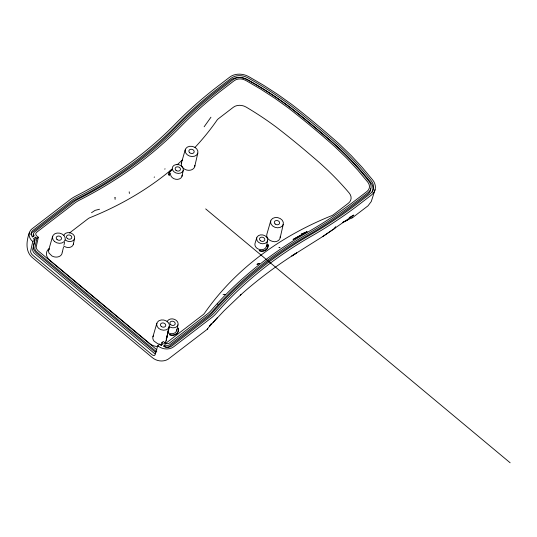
<?xml version="1.0" encoding="UTF-8"?>
<svg xmlns="http://www.w3.org/2000/svg" width="537" height="537" viewBox="0 0 537 537"><rect width="100%" height="100%" fill="white"/><g stroke="black" fill="none" stroke-linecap="round" stroke-linejoin="round"><path stroke-width="0.81" d="M270.708 220.895L266.829 234.333A6.894 5.363 14.5 0 0 272.44 241.355C275.951 242.711 280.69 240.529 280.287 236.34M185.258 149.648L181.318 163.335L181.432 165.47A6.894 5.363 14.5 0 0 188.95 170.323A6.894 5.363 14.5 0 0 194.857 165.362M166.094 340.968L168.779 328L166.094 340.968L164.423 343.492M73.307 244.422L74.562 238.596M181.996 176.29L183.245 170.464A5.639 4.39 14.5 0 0 176.156 164.55A5.639 4.39 14.5 0 0 174.042 171.853A5.639 4.39 14.5 0 0 183.245 170.464M176.74 330.664L177.989 324.838M266.352 246.631L267.601 240.804A5.639 4.39 14.5 0 0 260.512 234.891A5.639 4.39 14.5 0 0 258.398 242.194A5.639 4.39 14.5 0 0 267.601 240.804M156.784 351.916A3.598 1.933 52.5 0 1 156.099 351.433L36.912 252.054A3.598 1.933 52.5 0 1 34.851 247.745L36.939 238.334L35.543 237.173L33.415 238.804L34.811 239.965L32.764 241.543L30.676 250.954A3.598 1.933 52.5 0 0 32.737 255.263L151.924 354.642A3.598 1.933 52.5 0 0 155.086 354.688L157.744 345.754L159.791 344.183L161.187 345.345L163.315 343.714L161.919 342.546L163.329 341.472L164.852 342.74A3.303 2.571 14.5 0 0 169.457 343.042L207.201 314.078A39.026 30.374 14.5 0 0 211.35 310.191A485.857 378.115 14.5 0 1 307.144 232.467A523.031 407.046 14.5 0 0 354.662 200.925L366.993 191.467A9.532 7.417 14.5 0 0 367.852 182.224L357.77 170.115L346.909 158.402L335.303 147.125A832.88 648.186 14.5 0 0 288.241 107.877L274.635 98.137L260.458 88.967L245.745 80.409A9.532 7.417 14.5 0 0 234.172 80.711L221.841 90.176A523.031 407.046 14.5 0 0 180.466 126.839A485.857 378.115 14.5 0 1 79.409 200.173A39.026 30.374 14.5 0 0 74.381 203.328L36.63 232.293A3.296 2.564 14.5 0 0 36.818 235.985L38.342 237.253L36.261 246.671A3.598 1.933 52.5 0 0 38.322 250.98L156.858 349.822M34.811 239.965L32.723 249.383A3.598 1.933 52.5 0 0 34.784 253.692L153.971 353.071A3.598 1.933 52.5 0 0 155.327 353.856M35.543 237.173L33.455 246.617A5.518 2.96 52.5 0 0 36.61 253.222L155.797 352.601M29.468 232.299C26.447 240.63 24.897 251.779 32.844 257.988L152.025 357.367C156.878 361.737 164.832 362.428 169.826 357.924L207.107 329.403L211.316 323.925M62.399 251.866L63.494 247.08M64.044 244.684L64.594 242.294M194.683 166.732L197.804 153.132A6.511 5.068 14.5 0 0 189.621 146.306A6.511 5.068 14.5 0 0 187.178 154.73A6.511 5.068 14.5 0 0 197.804 153.132M280.24 237.482L283.247 224.379A6.511 5.068 14.5 0 0 275.065 217.552A6.511 5.068 14.5 0 0 272.621 225.976A6.511 5.068 14.5 0 0 283.247 224.379M169.356 326.798A6.511 5.068 14.5 0 1 158.73 328.402A6.511 5.068 14.5 0 1 161.174 319.971A6.511 5.068 14.5 0 1 169.356 326.798L166.363 339.485L166.289 338.209M165.02 344.841L163.335 346.13A6.598 5.135 14.5 0 0 171.679 346.117L210.189 316.568A43.141 33.576 14.5 0 0 214.773 312.272A481.749 374.92 14.5 0 1 309.755 235.206A527.2 410.288 14.5 0 0 357.649 203.416L369.973 193.951A13.647 10.619 14.5 0 0 371.208 180.734A309.225 240.65 14.5 0 0 338.223 145.158A832.437 647.837 14.5 0 0 290.812 105.628A309.225 240.65 14.5 0 0 247.745 77.784A13.647 10.619 14.5 0 0 231.185 78.221L218.854 87.685A527.2 410.288 14.5 0 0 177.156 124.638A481.749 374.92 14.5 0 1 76.952 197.354A43.141 33.576 14.5 0 0 71.394 200.838L32.885 230.386A6.598 5.135 14.5 0 0 32.522 237.052L34.207 235.756A4.142 3.222 14.5 0 1 34.67 231.877L73.18 202.328A40.684 31.663 14.5 0 1 78.422 199.039A484.213 376.833 14.5 0 0 179.136 125.953A524.656 408.308 14.5 0 1 220.64 89.176L232.971 79.711A11.19 8.706 14.5 0 1 246.543 79.355A306.828 238.784 14.5 0 1 289.275 106.977A831.142 646.83 14.5 0 1 324.1 135.472A306.828 238.784 14.5 0 1 369.201 181.627A11.19 8.706 14.5 0 1 368.194 192.468L355.863 201.925A524.656 408.308 14.5 0 1 308.198 233.568A484.213 376.833 14.5 0 0 212.726 311.024A40.684 31.663 14.5 0 1 208.403 315.078L169.893 344.626A4.142 3.222 14.5 0 1 165.02 344.841L164.597 346.627A4.215 3.276 14.5 0 0 169.504 346.385L208.014 316.837A40.731 31.696 14.5 0 0 212.343 312.776A484.159 376.793 14.5 0 1 307.802 235.334A524.763 408.395 14.5 0 0 355.474 203.684L367.798 194.226A11.264 8.767 14.5 0 0 370.745 188.749M62.198 252.155A6.894 5.363 14.5 0 1 58.869 256.632A6.894 5.363 14.5 0 1 51.988 255.995L48.894 252.974L48.505 250.692L52.599 236.421M152.938 336.753L156.811 323.314M164.846 169.242L165 168.712M161.033 345.526L161.919 342.546M375.081 189.689L371.262 201.536L367.999 205.839L352.775 217.458L342.552 222.405M256.74 237.784L255.008 243.483A5.887 4.585 14.5 0 0 260.156 249.624A5.887 4.585 14.5 0 0 266.486 245.436M48.505 250.692L49.203 249.148M154.186 177.425L154.388 176.901M181.318 163.335L181.707 162.396M211.169 323.838L209.363 326.516L224.063 310.775L240.952 294.665L240.328 295.216C257.814 279.515 276.77 265.5 296.605 252.914L291.826 255.981L323.509 236.065L353.802 215.075L349.184 217.592M204.141 126.786L210.947 117.22M334.323 228.708L335.692 226.943L334.323 228.708L322.885 236.434M212.887 322.502L217.351 317.723M36.939 238.334L38.342 237.253M69.528 232.964L87.987 218.801A10.257 7.981 14.5 0 1 90.055 217.633A360.166 280.301 14.5 0 0 172.135 169.068M165.47 343.573L203.046 314.742A10.257 7.981 14.5 0 0 204.59 313.131A360.166 280.301 14.5 0 1 331.483 215.76A10.263 7.988 14.5 0 0 333.551 214.592L348.439 203.167A10.257 7.981 14.5 0 0 349.151 192.964A294.914 229.514 14.5 0 0 312.131 156.348A765.003 595.358 14.5 0 0 276.34 127.155A294.914 229.514 14.5 0 0 246.154 107.091A10.257 7.981 14.5 0 0 233.38 107.232L218.492 118.657A10.263 7.988 14.5 0 0 216.948 120.261A360.166 280.301 14.5 0 1 194.965 147.447M171.78 170.142L169.215 172.558L169.027 175.055L168.92 174.169A7.498 5.833 14.5 0 1 172.088 169.457M91.525 212.719L95.103 210.363L99.526 209.235M351.856 218.002L352.775 217.458M300.183 235.508L293.034 239.475L307.177 231.695L301.103 234.26L306.553 231.984M343.915 221.835L347.614 220.163M224.674 294.565L225.164 294.363L223.07 294.565M217.384 304.197L217.888 304.07M160.972 344.472L157.838 343.814L153.998 341.049A6.894 5.363 14.5 0 1 153.548 335.437M205.678 208.906L510.15 462.787M32.764 241.543L32.676 241.469A11.277 8.78 14.5 0 1 32.032 228.843L70.025 199.69A45.001 35.019 14.5 0 1 75.824 196.052A479.89 373.47 14.5 0 0 175.633 123.624A529.026 411.711 14.5 0 1 217.485 86.538L229.809 77.08A15.539 12.096 14.5 0 1 248.671 76.583L263.674 85.309L278.132 94.66L292 104.594A835.498 650.226 14.5 0 1 339.565 144.252L351.399 155.75L362.468 167.692L372.752 180.049A15.539 12.096 14.5 0 1 371.349 195.099L359.018 204.557A529.026 411.711 14.5 0 1 310.957 236.461A479.89 373.47 14.5 0 0 216.344 313.225A45.001 35.019 14.5 0 1 211.558 317.709L173.572 346.862A11.277 8.773 14.5 0 1 157.831 345.821L157.744 345.754M178.338 328.738L178.13 328L178.465 329.557A7.498 5.833 14.5 0 1 169.417 334.692C173.673 336.927 179.479 333.92 178.338 328.738L178.465 329.557M168.92 174.169L169.229 175.706M115.059 197.797L114.992 197.448L115.099 199.395M268.03 245.134L267.889 244.422L268.084 245.912A7.498 5.833 14.5 0 1 259.149 250.685C263.19 252.659 268.708 250.034 268.03 245.134L268.084 245.912M129.202 191.816L129.377 193.468M182.13 175.096A5.887 4.585 14.5 0 1 175.8 179.284A5.887 4.585 14.5 0 1 170.652 173.142M176.874 329.47A5.887 4.585 14.5 0 1 168.37 332.933M73.448 243.227A5.887 4.585 14.5 0 1 70.079 247.295A5.887 4.585 14.5 0 1 63.695 245.872M63.695 235.575A5.639 4.39 14.5 0 1 71.273 233.199A5.639 4.39 14.5 0 1 73.811 239.945A5.639 4.39 14.5 0 1 65.353 239.985M167.128 321.824A5.639 4.39 14.5 0 1 174.706 319.441A5.639 4.39 14.5 0 1 177.244 326.187A5.639 4.39 14.5 0 1 168.779 326.228M49.089 248.644A10.257 7.981 14.5 0 0 49.672 260.123L149.836 343.646A10.257 7.981 14.5 0 0 158.428 346.513M182.654 159.751A360.166 280.301 14.5 0 1 177.076 164.819M30.904 234.508A6.525 5.075 14.5 0 1 32.495 232.145L71.005 202.597A43.027 33.489 14.5 0 1 76.556 199.113A481.823 374.974 14.5 0 0 176.774 126.39A527.039 410.161 14.5 0 1 218.465 89.444L230.796 79.979A13.573 10.565 14.5 0 1 247.268 79.55A309.09 240.549 14.5 0 1 290.329 107.38A832.162 647.622 14.5 0 1 337.726 146.903A309.09 240.549 14.5 0 1 370.705 182.473A13.573 10.565 14.5 0 1 372.255 192.233M33.24 236.636A4.215 3.276 14.5 0 1 33.556 234.179M207.624 328.946L207.316 329.215L207.705 328.879M257.33 264.191L256.934 264.352L259.613 263.405L257.33 264.191M279.864 247.577L279.065 247.678L279.864 247.577M176.008 170.343A2.698 2.101 14.5 0 0 180.412 169.679A2.698 2.101 14.5 0 0 177.022 166.846A2.698 2.101 14.5 0 0 176.008 170.343M54.512 241.502A6.511 5.068 14.5 0 0 65.138 239.898A6.511 5.068 14.5 0 0 56.956 233.078A6.511 5.068 14.5 0 0 54.512 241.502M161.275 326.442A2.698 2.101 14.5 0 0 165.685 325.778A2.698 2.101 14.5 0 0 162.288 322.952A2.698 2.101 14.5 0 0 161.275 326.442M275.172 224.023A2.698 2.101 14.5 0 0 279.576 223.358A2.698 2.101 14.5 0 0 276.186 220.526A2.698 2.101 14.5 0 0 275.172 224.023M189.722 152.776A2.698 2.101 14.5 0 0 194.132 152.112A2.698 2.101 14.5 0 0 190.736 149.279A2.698 2.101 14.5 0 0 189.722 152.776M57.063 239.549A2.698 2.101 14.5 0 0 61.473 238.884A2.698 2.101 14.5 0 0 58.077 236.052A2.698 2.101 14.5 0 0 57.063 239.549M260.364 240.683A2.698 2.101 14.5 0 0 264.768 240.019A2.698 2.101 14.5 0 0 261.378 237.186A2.698 2.101 14.5 0 0 260.364 240.683M170.753 324.717A2.698 2.101 14.5 0 0 175.156 324.053A2.698 2.101 14.5 0 0 171.766 321.22A2.698 2.101 14.5 0 0 170.753 324.717M67.32 238.475A2.698 2.101 14.5 0 0 71.73 237.81A2.698 2.101 14.5 0 0 68.333 234.978A2.698 2.101 14.5 0 0 67.32 238.475"/></g></svg>
